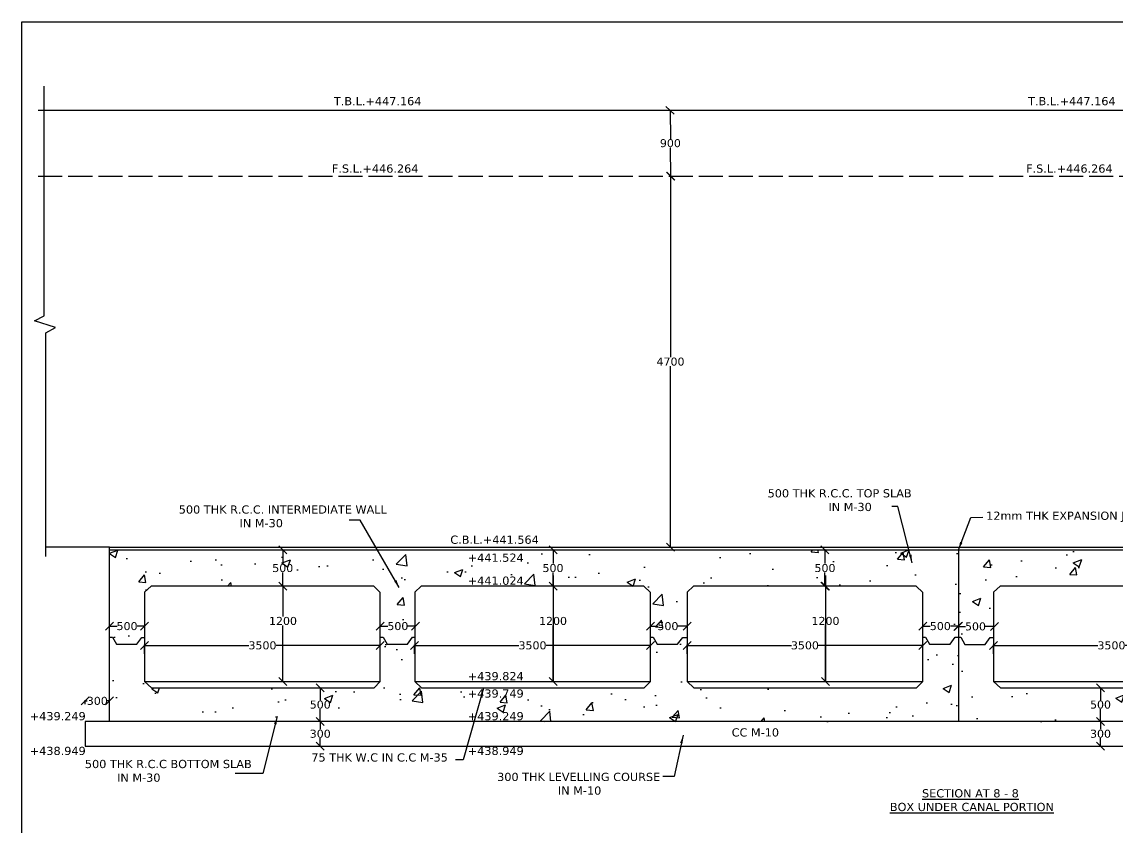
# Model space of a CAD drawing. Header units: inches. Extents: x 55 to 994, y 128 to 488.
# Drawn here: x 54.8 to 328.4, y 286.6 to 487.8 of the extents above; entities that cross this region are included whole.
import ezdxf

# ---------------------------------------------------------------- set-up
doc = ezdxf.new("R2010")
doc.units = ezdxf.units.IN
doc.header["$MEASUREMENT"] = 0
doc.linetypes.add('ACAD_ISO02W100', pattern=[15, 12, -3])
for name, color, linetype in [('Dimension', 7, 'Continuous'), ('Drawing', 2, 'Continuous'), ('Hatch', 7, 'Continuous'), ('Text', 7, 'Continuous')]:
    doc.layers.add(name, color=color, linetype=linetype)
doc.styles.get("Standard").update_dxf_attribs({"font": 'verdana.ttf'})
doc.dimstyles.get("Standard").update_dxf_attribs({"dimtxt": 4.5, "dimasz": 2, "dimexe": 0.18, "dimexo": 0.0625, "dimgap": 0.09, "dimtad": 0, "dimtih": 1, "dimtoh": 1, "dimdec": 4, "dimzin": 0, "dimdsep": 46, "dimlunit": 4, "dimtxsty": 'Standard', "dimblk": 'OBLIQUE', "dimcen": 0.09, "dimadec": 0, "dimazin": 0, "dimtfac": 1, "dimtdec": 4, "dimtofl": 0, "dimtmove": 0, "dimatfit": 3, "dimfxl": 1, "dimtolj": 1, "dimtzin": 0, "dimarcsym": 0})

# ---------------------------------------------------------------- blocks, each defined once
blk = doc.blocks.new('_Oblique')
at = {"color": 0, "linetype": 'ByBlock', "lineweight": -2}
blk.add_line((-0.5, -0.5), (0.5, 0.5), dxfattribs=at)
blk = doc.blocks.new('*D1')
at = {"layer": 'Defpoints', "color": 0, "transparency": 16777216}
for p in [(76.72, 336.8), (85.5, 336.8), (85.5, 336.8)]:
    blk.add_point(p, dxfattribs=at)
at = {"layer": 'Dimension', "color": 0, "lineweight": -2, "transparency": 16777216}
for p, q in [((76.72, 336.86), (76.72, 336.98)), ((76.72, 336.8), (78.61, 336.8)), ((85.5, 336.8), (83.61, 336.8)), ((85.5, 336.86), (85.5, 336.98))]:
    blk.add_line(p, q, dxfattribs=at)
at = {"layer": 'Dimension', "color": 0, "lineweight": -2, "transparency": 16777216, "xscale": 2, "yscale": 2, "zscale": 2, "rotation": 180}
blk.add_blockref('_Oblique', (76.72, 336.8), dxfattribs=at)
at = {"layer": 'Dimension', "color": 0, "lineweight": -2, "transparency": 16777216, "xscale": 2, "yscale": 2, "zscale": 2}
blk.add_blockref('_Oblique', (85.5, 336.8), dxfattribs=at)
at = {"layer": 'Dimension', "color": 0, "transparency": 16777216, "insert": (81.11, 336.8), "char_height": 2, "attachment_point": 5}
blk.add_mtext('\\A1;500', dxfattribs=at)
blk = doc.blocks.new('*D3')
at = {"layer": 'Defpoints', "color": 0, "transparency": 16777216}
for p in [(120.06, 346.77), (120.06, 322.98), (120.06, 322.98)]:
    blk.add_point(p, dxfattribs=at)
at = {"layer": 'Dimension', "color": 0, "lineweight": -2, "transparency": 16777216}
for p, q in [((120, 346.77), (119.88, 346.77)), ((120.06, 346.77), (120.06, 339.22)), ((120.06, 322.98), (120.06, 336.96)), ((120, 322.98), (119.88, 322.98))]:
    blk.add_line(p, q, dxfattribs=at)
at = {"layer": 'Dimension', "color": 0, "lineweight": -2, "transparency": 16777216, "xscale": 2, "yscale": 2, "zscale": 2}
for p, rotation in [((120.06, 346.77), 90), ((120.06, 322.98), 270)]:
    blk.add_blockref('_Oblique', p, dxfattribs=dict(at, rotation=rotation))
at = {"layer": 'Dimension', "color": 0, "transparency": 16777216, "insert": (120.06, 338.09), "char_height": 2, "attachment_point": 5}
blk.add_mtext('\\A1;1200', dxfattribs=at)
blk = doc.blocks.new('*D4')
at = {"layer": 'Defpoints', "color": 0, "transparency": 16777216}
for p in [(144.37, 331.99), (85.5, 329.84), (144.37, 329.86)]:
    blk.add_point(p, dxfattribs=at)
at = {"layer": 'Dimension', "color": 0, "lineweight": -2, "transparency": 16777216}
for p, q in [((85.5, 329.9), (85.5, 332.17)), ((85.5, 331.99), (111.55, 331.99)), ((144.37, 331.99), (118.32, 331.99)), ((144.37, 329.92), (144.37, 332.17))]:
    blk.add_line(p, q, dxfattribs=at)
at = {"layer": 'Dimension', "color": 0, "lineweight": -2, "transparency": 16777216, "xscale": 2, "yscale": 2, "zscale": 2, "rotation": 180}
blk.add_blockref('_Oblique', (85.5, 331.99), dxfattribs=at)
at = {"layer": 'Dimension', "color": 0, "lineweight": -2, "transparency": 16777216, "xscale": 2, "yscale": 2, "zscale": 2}
blk.add_blockref('_Oblique', (144.37, 331.99), dxfattribs=at)
at = {"layer": 'Dimension', "color": 0, "transparency": 16777216, "insert": (114.93, 331.99), "char_height": 2, "attachment_point": 5}
blk.add_mtext('\\A1;3500', dxfattribs=at)
blk = doc.blocks.new('*D6')
at = {"layer": 'Defpoints', "color": 0, "transparency": 16777216}
for p in [(187.51, 346.77), (187.51, 322.98), (187.51, 322.98)]:
    blk.add_point(p, dxfattribs=at)
at = {"layer": 'Dimension', "color": 0, "lineweight": -2, "transparency": 16777216}
for p, q in [((187.45, 346.77), (187.33, 346.77)), ((187.51, 346.77), (187.51, 339.22)), ((187.51, 322.98), (187.51, 336.96)), ((187.45, 322.98), (187.33, 322.98))]:
    blk.add_line(p, q, dxfattribs=at)
at = {"layer": 'Dimension', "color": 0, "lineweight": -2, "transparency": 16777216, "xscale": 2, "yscale": 2, "zscale": 2}
for p, rotation in [((187.51, 346.77), 90), ((187.51, 322.98), 270)]:
    blk.add_blockref('_Oblique', p, dxfattribs=dict(at, rotation=rotation))
at = {"layer": 'Dimension', "color": 0, "transparency": 16777216, "insert": (187.51, 338.09), "char_height": 2, "attachment_point": 5}
blk.add_mtext('\\A1;1200', dxfattribs=at)
blk = doc.blocks.new('*D5')
at = {"layer": 'Defpoints', "color": 0, "transparency": 16777216}
for p in [(211.82, 331.99), (152.95, 329.84), (211.82, 329.86)]:
    blk.add_point(p, dxfattribs=at)
at = {"layer": 'Dimension', "color": 0, "lineweight": -2, "transparency": 16777216}
for p, q in [((152.95, 329.9), (152.95, 332.17)), ((152.95, 331.99), (179, 331.99)), ((211.82, 331.99), (185.77, 331.99)), ((211.82, 329.92), (211.82, 332.17))]:
    blk.add_line(p, q, dxfattribs=at)
at = {"layer": 'Dimension', "color": 0, "lineweight": -2, "transparency": 16777216, "xscale": 2, "yscale": 2, "zscale": 2, "rotation": 180}
blk.add_blockref('_Oblique', (152.95, 331.99), dxfattribs=at)
at = {"layer": 'Dimension', "color": 0, "lineweight": -2, "transparency": 16777216, "xscale": 2, "yscale": 2, "zscale": 2}
blk.add_blockref('_Oblique', (211.82, 331.99), dxfattribs=at)
at = {"layer": 'Dimension', "color": 0, "transparency": 16777216, "insert": (182.39, 331.99), "char_height": 2, "attachment_point": 5}
blk.add_mtext('\\A1;3500', dxfattribs=at)
blk = doc.blocks.new('*D8')
at = {"layer": 'Defpoints', "color": 0, "transparency": 16777216}
for p in [(255.57, 346.77), (255.57, 322.98), (255.57, 322.98)]:
    blk.add_point(p, dxfattribs=at)
at = {"layer": 'Dimension', "color": 0, "lineweight": -2, "transparency": 16777216}
for p, q in [((255.5, 346.77), (255.39, 346.77)), ((255.57, 346.77), (255.57, 339.22)), ((255.57, 322.98), (255.57, 336.96)), ((255.5, 322.98), (255.39, 322.98))]:
    blk.add_line(p, q, dxfattribs=at)
at = {"layer": 'Dimension', "color": 0, "lineweight": -2, "transparency": 16777216, "xscale": 2, "yscale": 2, "zscale": 2}
for p, rotation in [((255.57, 346.77), 90), ((255.57, 322.98), 270)]:
    blk.add_blockref('_Oblique', p, dxfattribs=dict(at, rotation=rotation))
at = {"layer": 'Dimension', "color": 0, "transparency": 16777216, "insert": (255.57, 338.09), "char_height": 2, "attachment_point": 5}
blk.add_mtext('\\A1;1200', dxfattribs=at)
blk = doc.blocks.new('*D7')
at = {"layer": 'Defpoints', "color": 0, "transparency": 16777216}
for p in [(279.87, 331.99), (221, 329.84), (279.87, 329.86)]:
    blk.add_point(p, dxfattribs=at)
at = {"layer": 'Dimension', "color": 0, "lineweight": -2, "transparency": 16777216}
for p, q in [((221, 329.9), (221, 332.17)), ((221, 331.99), (247.05, 331.99)), ((279.87, 331.99), (253.82, 331.99)), ((279.87, 329.92), (279.87, 332.17))]:
    blk.add_line(p, q, dxfattribs=at)
at = {"layer": 'Dimension', "color": 0, "lineweight": -2, "transparency": 16777216, "xscale": 2, "yscale": 2, "zscale": 2, "rotation": 180}
blk.add_blockref('_Oblique', (221, 331.99), dxfattribs=at)
at = {"layer": 'Dimension', "color": 0, "lineweight": -2, "transparency": 16777216, "xscale": 2, "yscale": 2, "zscale": 2}
blk.add_blockref('_Oblique', (279.87, 331.99), dxfattribs=at)
at = {"layer": 'Dimension', "color": 0, "transparency": 16777216, "insert": (250.44, 331.99), "char_height": 2, "attachment_point": 5}
blk.add_mtext('\\A1;3500', dxfattribs=at)
blk = doc.blocks.new('*D9')
at = {"layer": 'Defpoints', "color": 0, "transparency": 16777216}
for p in [(356.44, 331.99), (297.57, 329.84), (356.44, 329.86)]:
    blk.add_point(p, dxfattribs=at)
at = {"layer": 'Dimension', "color": 0, "lineweight": -2, "transparency": 16777216}
for p, q in [((297.57, 329.9), (297.57, 332.17)), ((297.57, 331.99), (323.62, 331.99)), ((356.44, 331.99), (330.39, 331.99)), ((356.44, 329.92), (356.44, 332.17))]:
    blk.add_line(p, q, dxfattribs=at)
at = {"layer": 'Dimension', "color": 0, "lineweight": -2, "transparency": 16777216, "xscale": 2, "yscale": 2, "zscale": 2, "rotation": 180}
blk.add_blockref('_Oblique', (297.57, 331.99), dxfattribs=at)
at = {"layer": 'Dimension', "color": 0, "lineweight": -2, "transparency": 16777216, "xscale": 2, "yscale": 2, "zscale": 2}
blk.add_blockref('_Oblique', (356.44, 331.99), dxfattribs=at)
at = {"layer": 'Dimension', "color": 0, "transparency": 16777216, "insert": (327, 331.99), "char_height": 2, "attachment_point": 5}
blk.add_mtext('\\A1;3500', dxfattribs=at)
blk = doc.blocks.new('*D27')
at = {"layer": 'Defpoints', "color": 0, "transparency": 16777216}
for p in [(129.36, 321.42), (129.36, 312.97), (129.36, 312.97)]:
    blk.add_point(p, dxfattribs=at)
at = {"layer": 'Dimension', "color": 0, "lineweight": -2, "transparency": 16777216}
for p, q in [((129.36, 321.42), (129.36, 318.33)), ((129.38, 321.42), (129.46, 321.42)), ((129.36, 312.97), (129.36, 316.06)), ((129.34, 312.97), (129.26, 312.97))]:
    blk.add_line(p, q, dxfattribs=at)
at = {"layer": 'Dimension', "color": 0, "lineweight": -2, "transparency": 16777216, "xscale": 2, "yscale": 2, "zscale": 2}
for p, rotation in [((129.36, 321.42), 90), ((129.36, 312.97), 270)]:
    blk.add_blockref('_Oblique', p, dxfattribs=dict(at, rotation=rotation))
at = {"layer": 'Dimension', "color": 0, "transparency": 16777216, "insert": (129.36, 317.19), "char_height": 2, "attachment_point": 5}
blk.add_mtext('\\A1;500', dxfattribs=at)
blk = doc.blocks.new('*D28')
at = {"layer": 'Defpoints', "color": 0, "transparency": 16777216}
for p in [(129.36, 312.97), (129.36, 306.85), (129.36, 306.85)]:
    blk.add_point(p, dxfattribs=at)
at = {"layer": 'Dimension', "color": 0, "lineweight": -2, "transparency": 16777216}
for p, q in [((129.34, 312.97), (129.26, 312.97)), ((129.36, 312.97), (129.36, 311.04)), ((129.34, 306.85), (129.26, 306.85)), ((129.36, 306.85), (129.36, 308.78))]:
    blk.add_line(p, q, dxfattribs=at)
at = {"layer": 'Dimension', "color": 0, "lineweight": -2, "transparency": 16777216, "xscale": 2, "yscale": 2, "zscale": 2}
for p, rotation in [((129.36, 312.97), 90), ((129.36, 306.85), 270)]:
    blk.add_blockref('_Oblique', p, dxfattribs=dict(at, rotation=rotation))
at = {"layer": 'Dimension', "color": 0, "transparency": 16777216, "insert": (129.36, 309.91), "char_height": 2, "attachment_point": 5}
blk.add_mtext('\\A1;300', dxfattribs=at)
blk = doc.blocks.new('*D29')
at = {"layer": 'Defpoints', "color": 0, "transparency": 16777216}
for p in [(324.27, 321.42), (324.27, 312.97), (324.27, 312.97)]:
    blk.add_point(p, dxfattribs=at)
at = {"layer": 'Dimension', "color": 0, "lineweight": -2, "transparency": 16777216}
for p, q in [((324.25, 321.42), (324.17, 321.42)), ((324.27, 321.42), (324.27, 318.33)), ((324.27, 312.97), (324.27, 316.06)), ((324.25, 312.97), (324.17, 312.97))]:
    blk.add_line(p, q, dxfattribs=at)
at = {"layer": 'Dimension', "color": 0, "lineweight": -2, "transparency": 16777216, "xscale": 2, "yscale": 2, "zscale": 2}
for p, rotation in [((324.27, 321.42), 90), ((324.27, 312.97), 270)]:
    blk.add_blockref('_Oblique', p, dxfattribs=dict(at, rotation=rotation))
at = {"layer": 'Dimension', "color": 0, "transparency": 16777216, "insert": (324.27, 317.19), "char_height": 2, "attachment_point": 5}
blk.add_mtext('\\A1;500', dxfattribs=at)
blk = doc.blocks.new('*D30')
at = {"layer": 'Defpoints', "color": 0, "transparency": 16777216}
for p in [(324.27, 312.97), (324.27, 306.85), (324.27, 306.85)]:
    blk.add_point(p, dxfattribs=at)
at = {"layer": 'Dimension', "color": 0, "lineweight": -2, "transparency": 16777216}
for p, q in [((324.25, 312.97), (324.17, 312.97)), ((324.27, 312.97), (324.27, 311.04)), ((324.25, 306.85), (324.17, 306.85)), ((324.27, 306.85), (324.27, 308.78))]:
    blk.add_line(p, q, dxfattribs=at)
at = {"layer": 'Dimension', "color": 0, "lineweight": -2, "transparency": 16777216, "xscale": 2, "yscale": 2, "zscale": 2}
for p, rotation in [((324.27, 312.97), 90), ((324.27, 306.85), 270)]:
    blk.add_blockref('_Oblique', p, dxfattribs=dict(at, rotation=rotation))
at = {"layer": 'Dimension', "color": 0, "transparency": 16777216, "insert": (324.27, 309.91), "char_height": 2, "attachment_point": 5}
blk.add_mtext('\\A1;300', dxfattribs=at)
blk = doc.blocks.new('*D35')
at = {"layer": 'Defpoints', "color": 0, "transparency": 16777216}
for p in [(120, 355.85), (120, 346.77), (120, 346.77)]:
    blk.add_point(p, dxfattribs=at)
at = {"layer": 'Dimension', "color": 0, "lineweight": -2, "transparency": 16777216}
for p, q in [((120, 355.85), (120, 352.44)), ((120.06, 355.85), (120.18, 355.85)), ((120, 346.77), (120, 350.18)), ((119.93, 346.77), (119.82, 346.77))]:
    blk.add_line(p, q, dxfattribs=at)
at = {"layer": 'Dimension', "color": 0, "lineweight": -2, "transparency": 16777216, "xscale": 2, "yscale": 2, "zscale": 2}
for p, rotation in [((120, 355.85), 90), ((120, 346.77), 270)]:
    blk.add_blockref('_Oblique', p, dxfattribs=dict(at, rotation=rotation))
at = {"layer": 'Dimension', "color": 0, "transparency": 16777216, "insert": (120, 351.31), "char_height": 2, "attachment_point": 5}
blk.add_mtext('\\A1;500', dxfattribs=at)
blk = doc.blocks.new('*D36')
at = {"layer": 'Defpoints', "color": 0, "transparency": 16777216}
for p in [(76.72, 318.12), (70.61, 317.25), (76.72, 317.25)]:
    blk.add_point(p, dxfattribs=at)
at = {"layer": 'Dimension', "color": 0, "lineweight": -2, "transparency": 16777216}
for p, q in [((70.61, 317.31), (70.61, 318.3)), ((70.61, 318.12), (71.16, 318.12)), ((76.72, 318.12), (76.18, 318.12)), ((76.72, 317.31), (76.72, 318.3))]:
    blk.add_line(p, q, dxfattribs=at)
at = {"layer": 'Dimension', "color": 0, "lineweight": -2, "transparency": 16777216, "xscale": 2, "yscale": 2, "zscale": 2, "rotation": 180}
blk.add_blockref('_Oblique', (70.61, 318.12), dxfattribs=at)
at = {"layer": 'Dimension', "color": 0, "lineweight": -2, "transparency": 16777216, "xscale": 2, "yscale": 2, "zscale": 2}
blk.add_blockref('_Oblique', (76.72, 318.12), dxfattribs=at)
at = {"layer": 'Dimension', "color": 0, "transparency": 16777216, "insert": (73.67, 318.12), "char_height": 2, "attachment_point": 5}
blk.add_mtext('\\A1;300', dxfattribs=at)
blk = doc.blocks.new('*D38')
at = {"layer": 'Defpoints', "color": 0, "transparency": 16777216}
for p in [(216.86, 449.26), (216.86, 356.52), (216.86, 356.52)]:
    blk.add_point(p, dxfattribs=at)
at = {"layer": 'Dimension', "color": 0, "lineweight": -2, "transparency": 16777216}
for p, q in [((216.86, 449.26), (216.86, 404.02)), ((216.92, 449.26), (217.04, 449.26)), ((216.86, 356.52), (216.86, 401.76)), ((216.79, 356.52), (216.68, 356.52))]:
    blk.add_line(p, q, dxfattribs=at)
at = {"layer": 'Dimension', "color": 0, "lineweight": -2, "transparency": 16777216, "xscale": 2, "yscale": 2, "zscale": 2}
for p, rotation in [((216.86, 449.26), 90), ((216.86, 356.52), 270)]:
    blk.add_blockref('_Oblique', p, dxfattribs=dict(at, rotation=rotation))
at = {"layer": 'Dimension', "color": 0, "transparency": 16777216, "insert": (216.86, 402.89), "char_height": 2, "attachment_point": 5}
blk.add_mtext('\\A1;4700', dxfattribs=at)
blk = doc.blocks.new('*D39')
at = {"layer": 'Defpoints', "color": 0, "transparency": 16777216}
for p in [(216.86, 465.69), (216.92, 449.26), (217.04, 449.26)]:
    blk.add_point(p, dxfattribs=at)
at = {"layer": 'Dimension', "color": 0, "lineweight": -2, "transparency": 16777216}
for p, q in [((216.79, 465.68), (216.56, 465.68)), ((216.74, 465.68), (216.82, 458.6)), ((216.92, 449.26), (216.84, 456.34)), ((216.97, 449.26), (216.74, 449.26))]:
    blk.add_line(p, q, dxfattribs=at)
at = {"layer": 'Dimension', "color": 0, "lineweight": -2, "transparency": 16777216, "xscale": 2, "yscale": 2, "zscale": 2}
for p, rotation in [((216.74, 465.68), 90.62783477101037), ((216.92, 449.26), 270.6278347710104)]:
    blk.add_blockref('_Oblique', p, dxfattribs=dict(at, rotation=rotation))
at = {"layer": 'Dimension', "color": 0, "transparency": 16777216, "insert": (216.83, 457.47), "char_height": 2, "attachment_point": 5}
blk.add_mtext('\\A1;900', dxfattribs=at)
blk = doc.blocks.new('*D40')
at = {"layer": 'Defpoints', "color": 0, "transparency": 16777216}
for p in [(144.37, 336.81), (153.14, 336.81), (153.14, 336.81)]:
    blk.add_point(p, dxfattribs=at)
at = {"layer": 'Dimension', "color": 0, "lineweight": -2, "transparency": 16777216}
for p, q in [((144.37, 336.88), (144.37, 336.99)), ((144.37, 336.81), (146.26, 336.81)), ((153.14, 336.81), (151.25, 336.81)), ((153.14, 336.88), (153.14, 336.99))]:
    blk.add_line(p, q, dxfattribs=at)
at = {"layer": 'Dimension', "color": 0, "lineweight": -2, "transparency": 16777216, "xscale": 2, "yscale": 2, "zscale": 2, "rotation": 180}
blk.add_blockref('_Oblique', (144.37, 336.81), dxfattribs=at)
at = {"layer": 'Dimension', "color": 0, "lineweight": -2, "transparency": 16777216, "xscale": 2, "yscale": 2, "zscale": 2}
blk.add_blockref('_Oblique', (153.14, 336.81), dxfattribs=at)
at = {"layer": 'Dimension', "color": 0, "transparency": 16777216, "insert": (148.75, 336.81), "char_height": 2, "attachment_point": 5}
blk.add_mtext('\\A1;500', dxfattribs=at)
blk = doc.blocks.new('*D41')
at = {"layer": 'Defpoints', "color": 0, "transparency": 16777216}
for p in [(211.82, 336.8), (221, 336.8), (221, 336.8)]:
    blk.add_point(p, dxfattribs=at)
at = {"layer": 'Dimension', "color": 0, "lineweight": -2, "transparency": 16777216}
for p, q in [((211.82, 336.86), (211.82, 336.98)), ((211.82, 336.8), (213.71, 336.8)), ((221, 336.8), (218.71, 336.8)), ((221, 336.86), (221, 336.98))]:
    blk.add_line(p, q, dxfattribs=at)
at = {"layer": 'Dimension', "color": 0, "lineweight": -2, "transparency": 16777216, "xscale": 2, "yscale": 2, "zscale": 2, "rotation": 180}
blk.add_blockref('_Oblique', (211.82, 336.8), dxfattribs=at)
at = {"layer": 'Dimension', "color": 0, "lineweight": -2, "transparency": 16777216, "xscale": 2, "yscale": 2, "zscale": 2}
blk.add_blockref('_Oblique', (221, 336.8), dxfattribs=at)
at = {"layer": 'Dimension', "color": 0, "transparency": 16777216, "insert": (216.21, 336.8), "char_height": 2, "attachment_point": 5}
blk.add_mtext('\\A1;500', dxfattribs=at)
blk = doc.blocks.new('*D42')
at = {"layer": 'Defpoints', "color": 0, "transparency": 16777216}
for p in [(279.87, 336.8), (288.77, 336.8), (288.77, 336.8)]:
    blk.add_point(p, dxfattribs=at)
at = {"layer": 'Dimension', "color": 0, "lineweight": -2, "transparency": 16777216}
for p, q in [((279.87, 336.86), (279.87, 336.98)), ((279.87, 336.8), (281.76, 336.8)), ((288.77, 336.8), (286.76, 336.8)), ((288.77, 336.86), (288.77, 336.98))]:
    blk.add_line(p, q, dxfattribs=at)
at = {"layer": 'Dimension', "color": 0, "lineweight": -2, "transparency": 16777216, "xscale": 2, "yscale": 2, "zscale": 2, "rotation": 180}
blk.add_blockref('_Oblique', (279.87, 336.8), dxfattribs=at)
at = {"layer": 'Dimension', "color": 0, "lineweight": -2, "transparency": 16777216, "xscale": 2, "yscale": 2, "zscale": 2}
blk.add_blockref('_Oblique', (288.77, 336.8), dxfattribs=at)
at = {"layer": 'Dimension', "color": 0, "transparency": 16777216, "insert": (284.26, 336.8), "char_height": 2, "attachment_point": 5}
blk.add_mtext('\\A1;500', dxfattribs=at)
blk = doc.blocks.new('*D43')
at = {"layer": 'Defpoints', "color": 0, "transparency": 16777216}
for p in [(288.65, 336.73), (297.83, 336.73), (297.83, 336.73)]:
    blk.add_point(p, dxfattribs=at)
at = {"layer": 'Dimension', "color": 0, "lineweight": -2, "transparency": 16777216}
for p, q in [((288.65, 336.79), (288.65, 336.91)), ((288.65, 336.73), (290.54, 336.73)), ((297.83, 336.73), (295.53, 336.73)), ((297.83, 336.79), (297.83, 336.91))]:
    blk.add_line(p, q, dxfattribs=at)
at = {"layer": 'Dimension', "color": 0, "lineweight": -2, "transparency": 16777216, "xscale": 2, "yscale": 2, "zscale": 2, "rotation": 180}
blk.add_blockref('_Oblique', (288.65, 336.73), dxfattribs=at)
at = {"layer": 'Dimension', "color": 0, "lineweight": -2, "transparency": 16777216, "xscale": 2, "yscale": 2, "zscale": 2}
blk.add_blockref('_Oblique', (297.83, 336.73), dxfattribs=at)
at = {"layer": 'Dimension', "color": 0, "transparency": 16777216, "insert": (293.04, 336.73), "char_height": 2, "attachment_point": 5}
blk.add_mtext('\\A1;500', dxfattribs=at)
blk = doc.blocks.new('*D57')
at = {"layer": 'Defpoints', "color": 0, "transparency": 16777216}
for p in [(187.51, 355.85), (187.51, 346.77), (187.51, 346.77)]:
    blk.add_point(p, dxfattribs=at)
at = {"layer": 'Dimension', "color": 0, "lineweight": -2, "transparency": 16777216}
for p, q in [((187.45, 355.85), (187.33, 355.85)), ((187.51, 355.85), (187.51, 352.44)), ((187.51, 346.77), (187.51, 350.18)), ((187.45, 346.77), (187.33, 346.77))]:
    blk.add_line(p, q, dxfattribs=at)
at = {"layer": 'Dimension', "color": 0, "lineweight": -2, "transparency": 16777216, "xscale": 2, "yscale": 2, "zscale": 2}
for p, rotation in [((187.51, 355.85), 90), ((187.51, 346.77), 270)]:
    blk.add_blockref('_Oblique', p, dxfattribs=dict(at, rotation=rotation))
at = {"layer": 'Dimension', "color": 0, "transparency": 16777216, "insert": (187.51, 351.31), "char_height": 2, "attachment_point": 5}
blk.add_mtext('\\A1;500', dxfattribs=at)
blk = doc.blocks.new('*D58')
at = {"layer": 'Defpoints', "color": 0, "transparency": 16777216}
for p in [(255.57, 355.85), (255.44, 346.77), (255.57, 346.77)]:
    blk.add_point(p, dxfattribs=at)
at = {"layer": 'Dimension', "color": 0, "lineweight": -2, "transparency": 16777216}
for p, q in [((255.5, 355.85), (255.26, 355.85)), ((255.44, 355.85), (255.44, 352.44)), ((255.44, 346.77), (255.44, 350.18)), ((255.5, 346.77), (255.26, 346.77))]:
    blk.add_line(p, q, dxfattribs=at)
at = {"layer": 'Dimension', "color": 0, "lineweight": -2, "transparency": 16777216, "xscale": 2, "yscale": 2, "zscale": 2}
for p, rotation in [((255.44, 355.85), 90), ((255.44, 346.77), 270)]:
    blk.add_blockref('_Oblique', p, dxfattribs=dict(at, rotation=rotation))
at = {"layer": 'Dimension', "color": 0, "transparency": 16777216, "insert": (255.44, 351.31), "char_height": 2, "attachment_point": 5}
blk.add_mtext('\\A1;500', dxfattribs=at)

msp = doc.modelspace()

# ---------------------------------------------------------------- hatches: boundary and pattern name
at = {"layer": 'Hatch'}
h = msp.add_hatch(dxfattribs=at)
h.set_pattern_fill('AR-CONC', color=256, scale=3, style=0)
h.paths.add_polyline_path([(76.72391, 355.85297), (76.72391, 312.97122), (288.76786, 312.97122), (288.76786, 355.85297)])
h.paths.add_polyline_path([(144.36707, 322.98489), (142.81389, 321.41872), (87.18987, 321.41872), (85.49939, 322.96173), (85.49939, 345.29318), (87.13792, 346.76641), (142.75333, 346.76641), (144.36707, 345.18608)], flags=16)
h.paths.add_polyline_path([(152.95372, 345.29318), (154.59225, 346.76641), (210.20766, 346.76641), (211.8214, 345.18608), (211.8214, 322.98489), (210.26822, 321.41872), (154.6442, 321.41872), (152.95372, 322.96173)], flags=16)
h.paths.add_polyline_path([(221.00479, 345.29318), (222.64332, 346.76641), (278.25873, 346.76641), (279.87247, 345.18608), (279.87247, 322.98489), (278.31929, 321.41872), (222.69527, 321.41872), (221.00479, 322.96173)], flags=16)
h.paths.add_polyline_path([(288.76786, 355.85297), (288.76786, 312.97122), (500.61623, 312.97122), (500.61623, 355.85297)])
h.paths.add_polyline_path([(422.76852, 346.76641), (424.38227, 345.18608), (424.38227, 322.98489), (422.82909, 321.41872), (367.20506, 321.41872), (365.51459, 322.96173), (365.51459, 345.29318), (367.15312, 346.76641)], flags=16)
h.paths.add_polyline_path([(432.72894, 345.29318), (434.36747, 346.76641), (489.98287, 346.76641), (491.59662, 345.18608), (491.59662, 322.98489), (490.04344, 321.41872), (434.41941, 321.41872), (432.72894, 322.96173)], flags=16)
h.paths.add_polyline_path([(356.4377, 345.18608), (356.4377, 322.98489), (354.88452, 321.41872), (299.2605, 321.41872), (297.57002, 322.96173), (297.57002, 345.29318), (299.20855, 346.76641), (354.82396, 346.76641)], flags=16)

# ---------------------------------------------------------------- linework, layer by layer
at = {"layer": 'Dimension'}
for points in [[(187.51421, 349.47901), (187.51421, 322.97533)], [(255.56528, 349.47901), (255.56528, 322.97533)]]:
    msp.add_lwpolyline(points, dxfattribs=at)
at = {"layer": 'Drawing'}
msp.add_lwpolyline([(994.20147, 127.83459), (54.84094, 127.83459), (54.84094, 487.78052), (994.20147, 487.78052)], close=True, dxfattribs=at)
for points in [[(60.78101, 354.20525), (60.78101, 410.06135), (63.24252, 411.40453), (57.96878, 413.11585), (60.39183, 414.34466), (60.39183, 471.68119)], [(58.93774, 465.68524), (515.7772, 465.68524)], [(76.72391, 355.85297), (76.72391, 356.51609), (60.78101, 356.51609)], [(76.72391, 356.51609), (516.21085, 356.51609)], [(76.72391, 312.97122), (76.72391, 355.85297), (976.11325, 355.85297)], [(288.76786, 355.85297), (288.76786, 312.97122)], [(87.18987, 321.41872), (142.81389, 321.41872), (144.36707, 322.98489), (144.36707, 345.18608), (142.75333, 346.76641), (87.13792, 346.76641), (85.49939, 345.29318), (85.49939, 322.96173), (87.18987, 321.41872)], [(154.6442, 321.41872), (210.26822, 321.41872), (211.8214, 322.98489), (211.8214, 345.18608), (210.20766, 346.76641), (154.59225, 346.76641), (152.95372, 345.29318), (152.95372, 322.96173), (154.6442, 321.41872)], [(222.69527, 321.41872), (278.31929, 321.41872), (279.87247, 322.98489), (279.87247, 345.18608), (278.25873, 346.76641), (222.64332, 346.76641), (221.00479, 345.29318), (221.00479, 322.96173), (222.69527, 321.41872)], [(299.2605, 321.41872), (354.88452, 321.41872), (356.4377, 322.98489), (356.4377, 345.18608), (354.82396, 346.76641), (299.20855, 346.76641), (297.57002, 345.29318), (297.57002, 322.96173), (299.2605, 321.41872)], [(76.72391, 334.07011), (77.43032, 334.07011), (78.43843, 332.27983), (83.54075, 332.27983), (84.80502, 333.99937), (85.49939, 333.99937)], [(144.36707, 334.08549), (145.07348, 334.08549), (146.08159, 332.29521), (151.18391, 332.29521), (152.44818, 334.01475), (152.95372, 334.01475)], [(211.8214, 334.07011), (212.52781, 334.07011), (213.53592, 332.27983), (218.63823, 332.27983), (219.90251, 333.99937), (221.00479, 333.99937)], [(279.87247, 334.08549), (280.57888, 334.08549), (281.58699, 332.29521), (286.68931, 332.29521), (287.95358, 334.01475), (288.64795, 334.01475)], [(288.64795, 334.01475), (289.35436, 334.01475), (290.36247, 332.22448), (295.46478, 332.22448), (296.72906, 333.94402), (297.57002, 333.94402)], [(85.49939, 322.96173), (144.36707, 322.98489)], [(152.95372, 322.96173), (211.8214, 322.98489)], [(221.00479, 322.96173), (279.87247, 322.98489)], [(297.57002, 322.96173), (356.4377, 322.98489)], [(507.08095, 312.97122), (70.60763, 312.97122), (70.60763, 306.85197), (507.08095, 306.85197)]]:
    msp.add_lwpolyline(points, dxfattribs=at)
at = {"layer": 'Drawing', "linetype": 'ACAD_ISO02W100', "ltscale": 0.5}
msp.add_lwpolyline([(58.93774, 449.25921), (515.7772, 449.25921)], dxfattribs=at)

# ---------------------------------------------------------------- texts
at = {"layer": 'Text', "width": 122.5991094, "attachment_point": 1}
for s, insert, char_height in [('T.B.L.+447.164', (132.78236, 469.0068), 2.0480297), ('T.B.L.+447.164', (306.18563, 469.0068), 2.0480297), ('F.S.L.+446.264', (132.27678, 452.15859), 2.0480297), ('F.S.L.+446.264', (305.68005, 452.15859), 2.0480297), ('500 THK R.C.C. TOP SLAB\\P                 IN M-30', (241.11731, 371.02621), 2.0480297), ('500 THK R.C.C. INTERMEDIATE WALL\\P                 IN M-30', (94.02711, 366.97392), 2.0480297), ('12mm THK EXPANSION JOINT', (295.70792, 365.41705), 2.0480297), ('C.B.L.+441.564', (161.85251, 359.42746), 2.0480297), ('+441.524', (166.21535, 354.9375), 2.04803), ('+441.024', (166.21535, 349.19366), 2.04803), ('+439.824', (166.21535, 325.33844), 2.04803), ('+439.749', (166.21535, 320.99793), 2.04803), ('+439.249', (56.8077, 315.34422), 2.04803), ('+439.249', (166.21535, 315.34422), 2.04803), ('CC M-10', (232.14212, 311.28149), 2.04803), ('+438.949', (56.8077, 306.66539), 2.04803), ('+438.949', (166.21535, 306.66539), 2.04803), ('75 THK W.C IN C.C M-35', (127.13976, 305.02271), 2.0480297), ('500 THK R.C.C BOTTOM SLAB\\P         IN M-30', (70.57726, 303.38745), 2.0480297), ('300 THK LEVELLING COURSE\\P                 IN M-10', (173.55407, 300.16394), 2.0480297), ('         {\\LSECTION AT 8 - 8\\PBOX UNDER CANAL PORTION}', (271.65155, 296.06503), 2.0480297)]:
    msp.add_mtext(s, dxfattribs=dict(at, insert=insert, char_height=char_height))

# ---------------------------------------------------------------- dimensions: what is measured, and where the dimension line sits
at = {"layer": 'Dimension'}
for p1, p2, distance, text, override, picture, middle in [((216.8567, 465.68524), (217.0367, 449.25921), -0.11749, '900', {"dimtxt": 2}, '*D39', (216.82922, 457.47094)), ((216.8567, 449.25921), (216.8567, 356.51609), 0, '4700', {"dimtxt": 2}, '*D38', (216.8567, 402.88765)), ((119.99738, 355.85297), (119.99738, 346.76641), 0, '500', {"dimtxt": 2}, '*D35', (119.99738, 351.30969)), ((187.51421, 355.85297), (187.51421, 346.76641), 0, '500', {"dimtxt": 2}, '*D57', (187.51421, 351.30969)), ((255.56528, 355.85297), (255.56528, 346.76641), -0.12125, '500', {"dimtxt": 2}, '*D58', (255.44403, 351.30969)), ((129.35919, 321.41872), (129.35919, 312.97122), 0, '500', {"dimtxt": 2, "dimexe": 0.1, "dimexo": 0.02, "dimsd1": 0}, '*D27', (129.35919, 317.19497)), ((324.26776, 321.41872), (324.26776, 312.97122), 0, '500', {"dimtxt": 2, "dimexe": 0.1, "dimexo": 0.02, "dimsd1": 0}, '*D29', (324.26776, 317.19497)), ((129.35919, 312.97122), (129.35919, 306.85197), 0, '300', {"dimtxt": 2, "dimexe": 0.1, "dimexo": 0.02, "dimsd1": 0}, '*D28', (129.35919, 309.9116)), ((324.26776, 312.97122), (324.26776, 306.85197), 0, '300', {"dimtxt": 2, "dimexe": 0.1, "dimexo": 0.02, "dimsd1": 0}, '*D30', (324.26776, 309.9116))]:
    dim = msp.add_aligned_dim(p1=p1, p2=p2, distance=distance, text=text, dimstyle='Standard', override=override, dxfattribs=at)
    dim.commit()
    dim.dimension.update_dxf_attribs({"geometry": picture, "text_midpoint": middle})
for base, p1, p2, angle, text, override, picture, middle in [((120.05988, 322.97533), (120.05988, 346.76641), (120.05988, 322.97533), 270, '1200', {"dimtxt": 2}, '*D3', (120.05988, 338.08816)), ((187.51421, 322.97533), (187.51421, 346.76641), (187.51421, 322.97533), 270, '1200', {"dimtxt": 2}, '*D6', (187.51421, 338.08816)), ((255.56528, 322.97533), (255.56528, 346.76641), (255.56528, 322.97533), 270, '1200', {"dimtxt": 2}, '*D8', (255.56528, 338.08816)), ((85.49939, 336.79783), (76.72391, 336.79783), (85.49939, 336.79783), 0, '500', {"dimtxt": 2, "dimasz": 2}, '*D1', (81.11165, 336.79783)), ((153.14255, 336.81321), (144.36707, 336.81321), (153.14255, 336.81321), 0, '500', {"dimtxt": 2, "dimasz": 2}, '*D40', (148.75481, 336.81321)), ((221.00479, 336.79783), (211.8214, 336.79783), (221.00479, 336.79783), 0, '500', {"dimtxt": 2, "dimasz": 2}, '*D41', (216.20914, 336.79783)), ((288.76786, 336.79783), (279.87247, 336.79783), (288.76786, 336.79783), 0, '500', {"dimtxt": 2, "dimasz": 2}, '*D42', (284.26021, 336.79783)), ((297.83134, 336.7271), (288.64795, 336.7271), (297.83134, 336.7271), 0, '500', {"dimtxt": 2, "dimasz": 2}, '*D43', (293.03569, 336.7271))]:
    dim = msp.add_linear_dim(base=base, p1=p1, p2=p2, angle=angle, text=text, dimstyle='Standard', override=override, dxfattribs=at)
    dim.commit()
    dim.dimension.update_dxf_attribs({"geometry": picture, "text_midpoint": middle, "dimtype": 161})
for base, p1, p2, text, picture, middle in [((144.36707, 331.99157), (85.49939, 329.83615), (144.36707, 329.85932), '3500', '*D4', (114.93323, 331.99157)), ((211.8214, 331.99157), (152.95372, 329.83615), (211.8214, 329.85932), '3500', '*D5', (182.38756, 331.99157)), ((279.87247, 331.99157), (221.00479, 329.83615), (279.87247, 329.85932), '3500', '*D7', (250.43863, 331.99157)), ((356.4377, 331.99157), (297.57002, 329.83615), (356.4377, 329.85932), '3500', '*D9', (327.00386, 331.99157)), ((76.72391, 318.11628), (70.60763, 317.24852), (76.72391, 317.24852), '300', '*D36', (73.66577, 318.11628))]:
    dim = msp.add_linear_dim(base=base, p1=p1, p2=p2, text=text, dimstyle='Standard', override={"dimtxt": 2}, dxfattribs=at)
    dim.commit()
    dim.dimension.update_dxf_attribs({"geometry": picture, "text_midpoint": middle})

# ---------------------------------------------------------------- leaders
msp.add_leader([(277.22813, 352.65587), (273.64975, 366.72757), (272.13315, 366.72757)], dimstyle='Standard', dxfattribs=at)
for points in [[(288.76786, 355.85297), (291.88603, 363.95314), (294.86592, 363.99389)], [(149.10472, 346.44008), (139.33994, 363.30973), (136.58359, 363.30973)], [(170.18074, 321.34332), (165.03491, 303.37869), (163.17919, 303.37869)], [(118.6383, 314.25118), (114.99324, 300.0176), (108.11735, 300.0176)], [(220.01347, 309.53191), (217.75214, 299.21074), (214.9524, 299.21074)]]:
    msp.add_leader(points, dimstyle='Standard', override={"dimgap": 0.09, "dimtad": 0}, dxfattribs=at)

doc.saveas('drawing.dxf')
